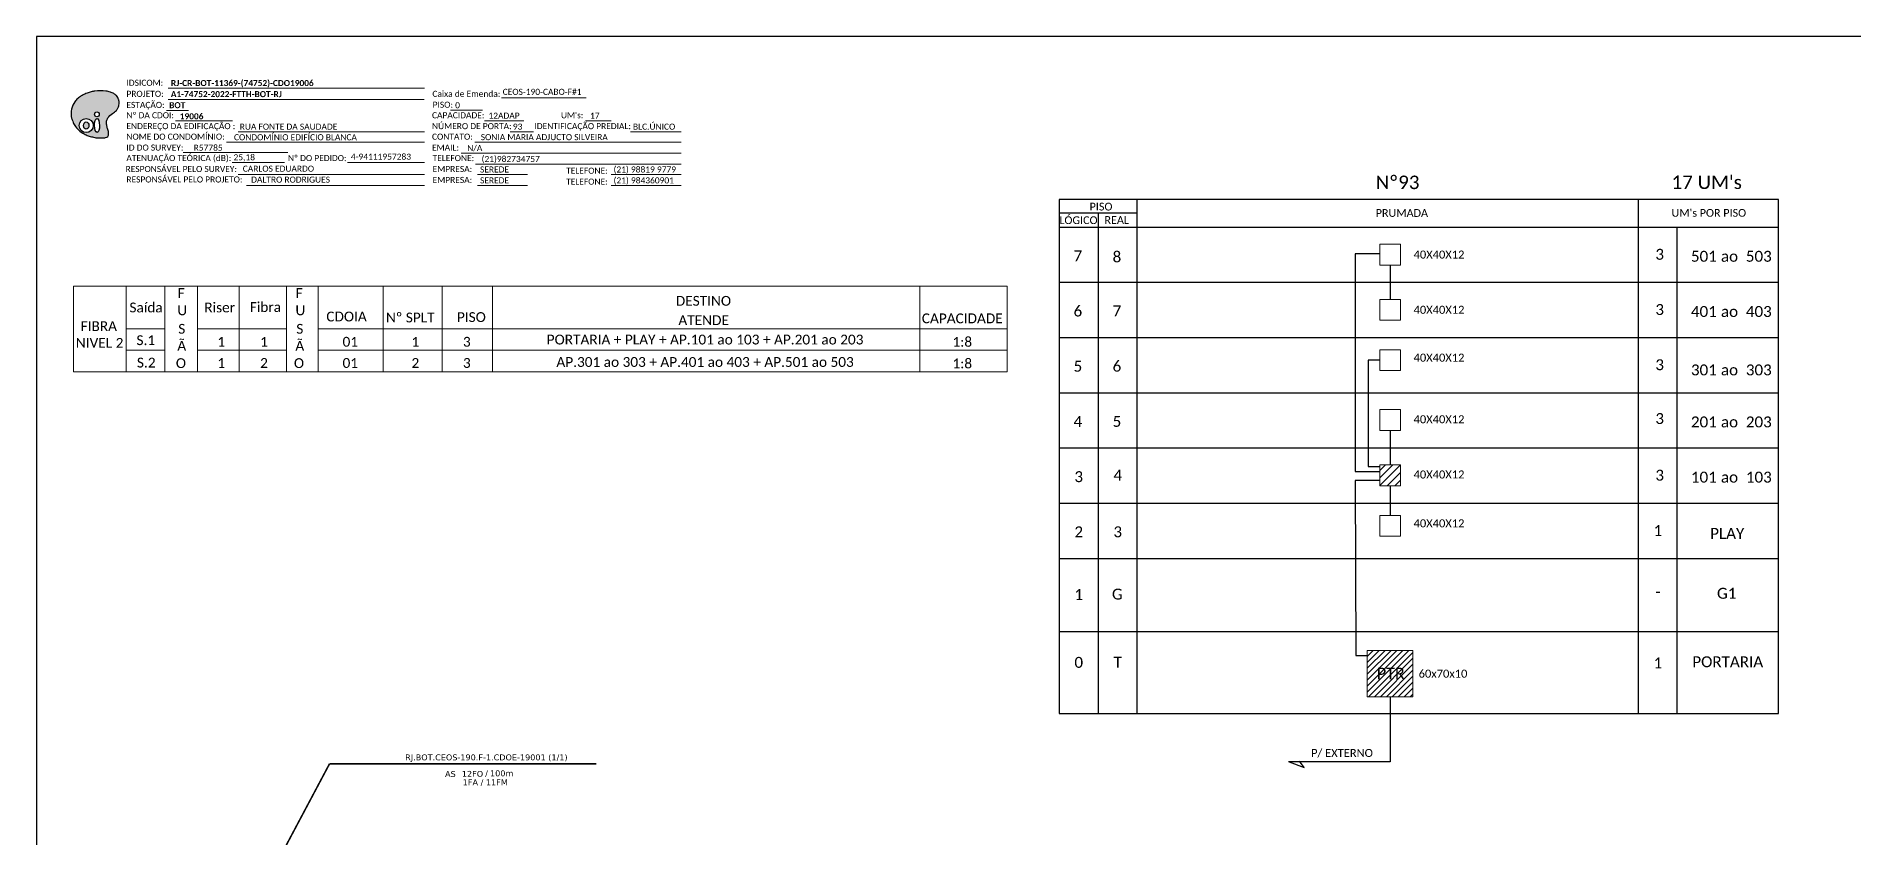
# Model space of a CAD drawing. Header units: metres. Extents: x -1286 to -445, y -500 to 94.
# Drawn here: x -1286 to -747, y -143 to 94 of the extents above; entities that cross this region are included whole.
import ezdxf
from ezdxf.enums import TextEntityAlignment as Align

# ---------------------------------------------------------------- set-up
doc = ezdxf.new("R2010")
doc.units = ezdxf.units.M
for name, color, linetype, lineweight in [('(Notas)', 7, 'Continuous', 0), ('40.1-ETIQUETAS', 1, 'Continuous', 20), ('_NUMERAÇÃO_', 34, 'Continuous', 0)]:
    doc.layers.add(name, color=color, linetype=linetype, lineweight=lineweight)
doc.layers.add('CAP a instalar', color=1, linetype='Continuous')
doc.styles.add('siredit', font='verdana.ttf')
doc.styles.add('WMF-Calibri0', font='calibri.ttf')
doc.styles.add('WMF-Calibri1', font='calibrib.ttf')
doc.linetypes.add('FENCELINE1', pattern='A,0.25,-0.1,[133,ltypeshp.shx,S=0.1,R=0,X=-0.1,Y=0],-0.1,1', length=1.45)

# ---------------------------------------------------------------- blocks, each defined once
blk = doc.blocks.new('OI')
h = blk.add_hatch(color=40)
edge = h.paths.add_edge_path()
edge.add_spline(control_points=[(4.35, -0.67), (3.92, -0.99), (3.26, -1.5), (2.81, -2.59), (2.9, -3.5), (3.06, -4.27), (3.31, -4.85), (3.37, -5.39), (3.4, -5.88), (3.2, -6.4), (2.54, -6.61), (1.65, -6.63), (0.55, -6.67), (-0.56, -6.42), (-1.61, -6.14), (-2.77, -5.61), (-3.92, -4.77), (-4.89, -3.7), (-5.34, -2.65), (-5.6, -1.94), (-5.85, -0.96), (-5.71, 0.47), (-5.1, 2.02), (-4.14, 3.02), (-3.3, 3.61), (-2.37, 4.16), (-1.36, 4.44), (-0.56, 4.7), (0.79, 4.85), (2.24, 4.97), (3.79, 4.57), (4.67, 4.21), (5.44, 3.65), (5.76, 2.99), (6.03, 2.21), (6.01, 1.46), (5.72, 0.64), (5.31, 0.08), (4.88, -0.38), (4.51, -0.55), (4.35, -0.67)], knot_values=[0, 0, 0, 0, 1.60434, 2.417191, 3.427595, 4.282808, 4.776746, 5.304182, 5.888771, 6.258406, 6.858137, 7.79129, 8.986195, 10.124242, 11.187857, 12.242908, 13.953784, 15.414161, 16.515391, 17.349188, 17.675853, 19.552021, 21.515531, 22.568638, 23.63245, 24.621084, 25.782718, 26.745347, 27.142653, 29.870543, 31.004649, 31.921532, 32.709589, 33.801391, 34.042471, 35.192333, 35.971461, 36.628871, 37.254359, 37.836911, 37.836911, 37.836911, 37.836911], degree=3, periodic=0)
h.paths.add_polyline_path([(1.13, -0.87, -1), (-0.04, -0.87, -1)], flags=16)
edge = h.paths.add_edge_path(flags=16)
edge.add_ellipse((0.56, -3.59), major_axis=(-0.02, 1.71), ratio=0.361305, start_angle=0, end_angle=360)
h.paths.add_polyline_path([(-0.36, -3.62, -1), (-3.8, -3.62, -1)], flags=16)
edge = h.paths.add_edge_path(flags=0)
edge.add_ellipse((-2.08, -3.62), major_axis=(0, 0.885), ratio=0.758294, start_angle=0, end_angle=360)
at = {"color": 40}
for centre, radius in [((-2.08, -3.62), 1.72), ((0.54, -0.87), 0.587)]:
    blk.add_circle(centre, radius, dxfattribs=at)
blk.add_ellipse((-2.08, -3.62), major_axis=(0, 0.885), ratio=0.758294, start_param=-3.141592653589792, end_param=3.141592653589792, dxfattribs=at)
blk.add_ellipse((0.56, -3.59), major_axis=(-0.02, 1.71), ratio=0.361305, dxfattribs=at)
at = {"color": 40, "start_tangent": (-0.800898, -0.598801), "end_tangent": (-0.800898, -0.598801)}
blk.add_spline([(4.35, -0.67), (3.2, -1.78), (2.9, -2.54), (2.92, -3.55), (3.12, -4.38), (3.28, -4.85), (3.37, -5.37), (3.35, -5.95), (3.2, -6.29), (2.66, -6.55), (1.73, -6.63), (0.54, -6.62), (-0.58, -6.41), (-1.6, -6.11), (-2.56, -5.67), (-3.95, -4.67), (-4.89, -3.56), (-5.37, -2.56), (-5.64, -1.78), (-5.72, -1.46), (-5.63, 0.42), (-4.84, 2.22), (-4.13, 2.99), (-3.27, 3.62), (-2.4, 4.09), (-1.3, 4.47), (-0.37, 4.72), (0.02, 4.77), (2.75, 4.8), (3.85, 4.53), (4.69, 4.16), (5.31, 3.68), (5.85, 2.73), (5.93, 2.5), (5.94, 1.35), (5.67, 0.62), (5.29, 0.08), (4.84, -0.36), (4.35, -0.67)], degree=3, dxfattribs=at)
blk = doc.blocks.new('ETIQUETA_RS5F')
at = {"layer": '40.1-ETIQUETAS', "color": 0, "style": 'siredit'}
blk.add_text('/', height=1.5, dxfattribs=at).set_placement((1.58, -1.95), align=Align.MIDDLE_RIGHT)
for tag, p in [('ETIQUETA_R_PRIMARIA', (1.21, 4.1)), ('ETIQUETA_R_SECUNDARIA', (1.21, 2.1)), ('F_ATIVAS/F_MORTAS', (1.14, -4.24))]:
    blk.add_attdef(tag, text='', height=1.5, dxfattribs=at).set_placement(p, align=Align.MIDDLE_CENTER)
for tag, p in [('TIPO_CABO', (-6.58, -2.12)), ('CAP_CABO', (0.4, -2.09))]:
    blk.add_attdef(tag, text='', height=1.5, dxfattribs=at).set_placement(p, align=Align.MIDDLE_RIGHT)
blk.add_attdef('METROS', text='', height=1.5, dxfattribs=at).set_placement((2.14, -1.95), align=Align.MIDDLE_LEFT)
for tag, p in [('FUSÃO_1', (0.85, -8.39)), ('FUSÃO_2', (0.85, -10.6)), ('FUSÃO_3', (0.85, -12.93)), ('FUSÃO_4', (0.85, -15.14)), ('FUSÃO_5', (0.85, -17.16))]:
    blk.add_attdef(tag, text='', height=1.5, dxfattribs=at).set_placement(p, align=Align.CENTER)

msp = doc.modelspace()

# ---------------------------------------------------------------- hatches: boundary and pattern name
h = msp.add_hatch()
h.set_pattern_fill('LINE', color=1, scale=0.5, angle=45)
h.paths.add_polyline_path([(-881.49, -32.81), (-887.62, -32.81), (-887.62, -39.02), (-881.49, -39.02)])
h = msp.add_hatch()
h.set_pattern_fill('ANSI31', color=1, scale=10, style=0)
h.set_pattern_definition([(45, (-1502.9589, -485.588), (-0.8838835, 0.8838835), [])])
h.paths.add_polyline_path([(-891.34, -101.62), (-877.77, -101.62), (-877.77, -87.87), (-891.34, -87.87)])
h.paths.add_polyline_path([(-889.34, -97.27), (-879.25, -97.27), (-879.25, -92.12), (-889.34, -92.12)], flags=24)

# ---------------------------------------------------------------- linework, layer by layer
at = {"layer": '(Notas)', "lineweight": 0}
for p, q in [((-1259.46, -5.29), (-1259.46, 20.17)), ((-1247.93, -5.29), (-1247.93, 20.17)), ((-1238.29, -5.29), (-1238.29, 20.17)), ((-1225.95, -5.29), (-1225.95, 20.17)), ((-1211.92, -5.29), (-1211.92, 20.17)), ((-1202.46, -5.29), (-1202.46, 20.17)), ((-1183.15, -5.29), (-1183.15, 20.17)), ((-1165.67, -5.29), (-1165.67, 20.17)), ((-1150.76, -5.29), (-1150.76, 20.17)), ((-1024.07, -5.29), (-1024.07, 20.17))]:
    msp.add_line(p, q, dxfattribs=at)
msp.add_lwpolyline([(-998.07, 20.17), (-998.07, -5.29)], dxfattribs=at)
msp.add_lwpolyline([(-1286.07, -499.81), (-445.07, -499.81), (-445.07, 94.19), (-1286.07, 94.19)], close=True)
at = {"color": 7, "lineweight": 0}
for points in [[(-1246.97, 75.52), (-1171.01, 75.52)], [(-1246.94, 78.79), (-1170.96, 78.79)], [(-1148.15, 76.01), (-1123.01, 76.01)], [(-1247.47, 72.24), (-1240.92, 72.24)], [(-1163.19, 72.28), (-1153.71, 72.28)], [(-1244.81, 69.17), (-1227.84, 69.17)], [(-1226.24, 65.93), (-1170.98, 65.93)], [(-1153.14, 69.17), (-1141.52, 69.17)], [(-1145.56, 65.93), (-1138.61, 65.93)], [(-1123.2, 69.17), (-1115.53, 69.17)], [(-1109.86, 65.93), (-1094.82, 65.93)], [(-1242.49, 59.75), (-1211.44, 59.75)], [(-1229.65, 62.82), (-1170.98, 62.82)], [(-1160.06, 59.58), (-1094.8, 59.58)], [(-1156.02, 62.82), (-1094.8, 62.82)], [(-1227.96, 56.79), (-1212.45, 56.79)], [(-1193.73, 56.79), (-1170.96, 56.79)], [(-1155.78, 56.34), (-1094.8, 56.34)], [(-1226.24, 53.23), (-1170.98, 53.23)], [(-1223.75, 49.99), (-1170.98, 49.99)], [(-1155.17, 53.23), (-1140.37, 53.23)], [(-1155.17, 49.99), (-1140.37, 49.99)], [(-1115.57, 53.23), (-1094.8, 53.23)], [(-1115.57, 49.99), (-1094.8, 49.99)]]:
    msp.add_lwpolyline(points, dxfattribs=at)
at = {"color": 0}
for points in [[(-769.36, 45.87), (-982.68, 45.87)], [(-959.53, 41.76), (-982.68, 41.76)]]:
    msp.add_lwpolyline(points, dxfattribs=at)
for points in [[(-982.68, 45.87), (-982.68, 37.65)], [(-959.53, 37.65), (-959.53, 45.87)], [(-810.95, 45.87), (-810.95, 37.65)], [(-769.36, 37.65), (-769.36, 45.87)], [(-971.1, 41.76), (-971.1, 37.65)], [(-982.68, 37.65), (-769.36, 37.65)], [(-982.68, 37.65), (-769.36, 37.65)], [(-982.68, 37.65), (-769.36, 37.65)], [(-982.68, 37.65), (-769.36, 37.65)], [(-982.68, 37.65), (-769.36, 37.65)], [(-982.68, 37.65), (-769.36, 37.65)], [(-982.68, 37.65), (-982.68, -106.56), (-769.36, -106.56), (-769.36, 37.65)], [(-971.1, 37.65), (-971.1, -106.56)], [(-959.53, -106.56), (-959.53, 37.65)], [(-810.95, 37.65), (-810.95, -106.56)], [(-799.38, -106.56), (-799.38, 37.65)], [(-982.68, 21.28), (-769.36, 21.28)], [(-982.68, 4.91), (-769.36, 4.91)], [(-982.68, -11.47), (-769.36, -11.47)], [(-982.68, -27.84), (-769.36, -27.84)], [(-982.68, -44.21), (-769.36, -44.21)], [(-982.68, -60.58), (-769.36, -60.58)], [(-982.68, -82.24), (-769.36, -82.24)]]:
    msp.add_lwpolyline(points)
at = {"color": 7, "lineweight": 0}
msp.add_lwpolyline([(-881.49, 32.59), (-887.62, 32.59), (-887.62, 26.38), (-881.49, 26.38)], close=True, dxfattribs=at)
at = {"color": 3}
for points in [[(-887.62, 29.75), (-894.87, 29.75), (-894.86, -34.86), (-887.62, -34.81)], [(-884.55, 26.46), (-884.55, 16.22)], [(-887.62, -1.81), (-891.09, -1.81), (-891.09, -33.29), (-887.62, -33.29)], [(-884.55, -22.57), (-884.55, -32.81)], [(-887.62, -37.45), (-894.86, -37.45), (-894.67, -89.42), (-891.34, -89.42)], [(-884.55, -39.02), (-884.55, -47.82)]]:
    msp.add_lwpolyline(points, dxfattribs=at)
at = {"lineweight": 0}
for points in [[(-881.49, 16.22), (-887.62, 16.22), (-887.62, 10), (-881.49, 10)], [(-881.49, 1.3), (-887.62, 1.3), (-887.62, -4.92), (-881.49, -4.92)], [(-881.49, -16.44), (-887.62, -16.44), (-887.62, -22.65), (-881.49, -22.65)], [(-881.49, -47.82), (-887.62, -47.82), (-887.62, -54.04), (-881.49, -54.04)]]:
    msp.add_lwpolyline(points, close=True, dxfattribs=at)
at = {"color": 1, "lineweight": 0}
for points in [[(-881.49, -32.81), (-887.62, -32.81), (-887.62, -39.02), (-881.49, -39.02)], [(-891.34, -87.87), (-877.77, -87.87), (-877.77, -101.62), (-891.34, -101.62)]]:
    msp.add_lwpolyline(points, close=True, dxfattribs=at)
at = {"color": 1}
for points in [[(-884.55, -101.62), (-884.55, -120.94), (-914.69, -120.94)], [(-914.47, -120.94), (-910.06, -122.54)], [(-910.06, -122.54), (-911.46, -120.71)]]:
    msp.add_lwpolyline(points, dxfattribs=at)
at = {"layer": '_NUMERAÇÃO_', "color": 0, "lineweight": 0}
for p, q in [((-998.07, 20.17), (-1275.09, 20.17)), ((-1275.09, 20.17), (-1275.09, -5.29)), ((-1247.93, 7.45), (-1259.46, 7.45)), ((-1211.92, 7.45), (-1238.29, 7.45)), ((-998.07, 7.45), (-1202.46, 7.45)), ((-1247.93, 1.12), (-1259.46, 1.12)), ((-1211.92, 1.12), (-1238.29, 1.12)), ((-998.07, 1.12), (-1202.46, 1.12)), ((-998.07, -5.29), (-1275.09, -5.29)), ((-1247.93, -5.29), (-1259.46, -5.29)), ((-1211.92, -5.29), (-1238.29, -5.29))]:
    msp.add_line(p, q, dxfattribs=at)
at = {"layer": 'CAP a instalar', "color": 7, "linetype": 'FENCELINE1', "ltscale": 6, "const_width": 0.467}
for points in [[(-1232.42, -184.1), (-1199.11, -121.49)], [(-1199.11, -121.49), (-1119.93, -121.52)]]:
    msp.add_lwpolyline(points, dxfattribs=at)

# ---------------------------------------------------------------- block references
at = {"color": 7, "xscale": 1.213923925163967, "yscale": 1.213923925163967, "zscale": 1.213923925163967, "rotation": 0.1532896023949059}
msp.add_blockref('OI', (-1268.76, 72.14), dxfattribs=at)
at = {"layer": '40.1-ETIQUETAS', "color": 7}
ref = msp.add_blockref('ETIQUETA_RS5F', (-1153.97, -122.03), dxfattribs=dict(at, xscale=1.16639998499977, yscale=1.16639998499977, zscale=1.16639998499977))
ref.add_attrib('ETIQUETA_R_SECUNDARIA', 'RJ.BOT.CEOS-190.F-1.CDOE-19001 (1/1)', dxfattribs={"color": 0, "height": 1.7496, "style": 'siredit'}).set_placement((-1152.59, -119.58), align=Align.MIDDLE_CENTER)
ref.add_attrib('TIPO_CABO', 'AS', dxfattribs={"color": 0, "height": 1.75, "style": 'siredit'}).set_placement((-1161.68, -124.5), align=Align.MIDDLE_RIGHT)
ref.add_attrib('CAP_CABO', '12FO', dxfattribs={"color": 0, "height": 1.75, "style": 'siredit'}).set_placement((-1153.54, -124.47), align=Align.MIDDLE_RIGHT)
ref.add_attrib('METROS', '100m', dxfattribs={"color": 0, "height": 1.75, "style": 'siredit'}).set_placement((-1151.51, -124.31), align=Align.MIDDLE_LEFT)
ref.add_attrib('F_ATIVAS/F_MORTAS', '1FA / 11FM', dxfattribs={"color": 0, "height": 1.75, "style": 'siredit'}).set_placement((-1152.92, -126.98), align=Align.MIDDLE_CENTER)

# ---------------------------------------------------------------- texts
at = {"color": 7, "lineweight": 0, "style": 'WMF-Calibri0'}
for s, height, p in [('IDSICOM:', 1.793, (-1259.34, 79.54)), ('PROJETO:', 1.793, (-1259.34, 76.26)), ('Caixa de Emenda:', 1.7927, (-1168.6, 76.26)), ('ESTAÇÃO:', 1.793, (-1259.36, 72.98)), ('Nº DA CDOI:', 1.7927, (-1259.36, 69.91)), ('CAPACIDADE:', 1.7927, (-1168.71, 69.91)), ('PISO:', 1.793, (-1168.53, 73.03)), ("UM's:", 1.793, (-1130.47, 69.91)), ('ENDEREÇO DA EDIFICAÇÃO :', 1.7927, (-1259.36, 66.68)), ('NOME DO CONDOMÍNIO:', 1.7927, (-1259.36, 63.56)), ('CONTATO:', 1.793, (-1168.71, 63.56)), ('NÚMERO DE PORTA:', 1.7927, (-1168.71, 66.68)), ('IDENTIFICAÇÃO PREDIAL:', 1.7927, (-1138.34, 66.68)), ('ATENUAÇÃO TEÓRICA (dB):', 1.7927, (-1259.36, 57.21)), ('ID DO SURVEY:', 1.7927, (-1259.36, 60.33)), ('EMAIL:', 1.793, (-1168.71, 60.33)), ('RESPONSÁVEL PELO SURVEY:', 1.7927, (-1259.6, 53.98)), ('Nº DO PEDIDO:', 1.7927, (-1211.44, 57.21)), ('TELEFONE:', 1.793, (-1168.53, 57.21)), ('EMPRESA:', 1.793, (-1168.53, 53.98)), ('TELEFONE:', 1.793, (-1128.93, 53.47)), ('RESPONSÁVEL PELO PROJETO:', 1.7927, (-1259.36, 50.87)), ('EMPRESA:', 1.793, (-1168.53, 50.74)), ('TELEFONE:', 1.793, (-1128.93, 50.24))]:
    msp.add_text(s, height=height, dxfattribs=at).set_placement(p)
at = {"color": 7}
for s, height, style, p in [('RJ-CR-BOT-11369-(74752)-CDO19006', 1.7927, 'WMF-Calibri1', (-1246.14, 79.45)), ('A1-74752-2022-FTTH-BOT-RJ', 1.7927, 'WMF-Calibri1', (-1246.18, 76.17)), ('CEOS-190-CABO-F#1', 1.7927, 'WMF-Calibri0', (-1147.75, 76.85)), ('BOT', 1.793, 'WMF-Calibri1', (-1246.68, 72.89)), ('0', 1.79, 'WMF-Calibri0', (-1161.84, 72.88)), ('12ADAP', 1.793, 'WMF-Calibri0', (-1151.96, 69.79)), ('17', 1.793, 'WMF-Calibri0', (-1121.85, 69.77)), ('CONDOMÍNIO EDIFÍCIO BLANCA', 1.7927, 'WMF-Calibri0', (-1227.45, 63.39)), ('RUA FONTE DA SAUDADE', 1.7927, 'WMF-Calibri0', (-1225.73, 66.52)), ('SONIA MARIA ADJUCTO SILVEIRA', 1.7927, 'WMF-Calibri0', (-1154.25, 63.42)), ('93', 1.793, 'WMF-Calibri0', (-1144.74, 66.53)), ('BLC.ÚNICO', 1.793, 'WMF-Calibri0', (-1109.1, 66.53)), ('R57785', 1.793, 'WMF-Calibri0', (-1239.4, 60.28)), ('25,18', 1.793, 'WMF-Calibri0', (-1227.58, 57.45)), ('4-94111957283', 1.7927, 'WMF-Calibri0', (-1192.78, 57.62)), ('N/A', 1.793, 'WMF-Calibri0', (-1158.28, 60.18)), ('CARLOS EDUARDO', 1.7927, 'WMF-Calibri0', (-1224.84, 54.07)), ('SEREDE', 1.793, 'WMF-Calibri0', (-1154.47, 53.83)), ('(21)982734757', 1.7927, 'WMF-Calibri0', (-1154, 56.94)), ('(21) 98819 9779', 1.7927, 'WMF-Calibri0', (-1114.86, 53.83)), ('DALTRO RODRIGUES', 1.7927, 'WMF-Calibri0', (-1222.35, 50.83)), ('SEREDE', 1.793, 'WMF-Calibri0', (-1154.47, 50.59)), ('(21) 984360901', 1.7927, 'WMF-Calibri0', (-1114.86, 50.59)), ('40X40X12', 2.373, 'WMF-Calibri0', (-877.58, 28.31)), ('501', 3.24, 'WMF-Calibri0', (-795.31, 27.37)), ('ao', 3.24, 'WMF-Calibri0', (-786.41, 27.37)), ('503', 3.24, 'WMF-Calibri0', (-779.02, 27.37)), ('40X40X12', 2.373, 'WMF-Calibri0', (-877.58, 11.94)), ('401', 3.24, 'WMF-Calibri0', (-795.31, 11)), ('ao', 3.24, 'WMF-Calibri0', (-786.41, 11)), ('403', 3.24, 'WMF-Calibri0', (-779.02, 11)), ('40X40X12', 2.373, 'WMF-Calibri0', (-877.58, -2.25)), ('301', 3.24, 'WMF-Calibri0', (-795.31, -6.32)), ('ao', 3.24, 'WMF-Calibri0', (-786.41, -6.32)), ('303', 3.24, 'WMF-Calibri0', (-779.02, -6.32)), ('40X40X12', 2.373, 'WMF-Calibri0', (-877.58, -20.52)), ('201', 3.24, 'WMF-Calibri0', (-795.31, -21.74)), ('ao', 3.24, 'WMF-Calibri0', (-786.41, -21.74)), ('203', 3.24, 'WMF-Calibri0', (-779.02, -21.74)), ('40X40X12', 2.373, 'WMF-Calibri0', (-877.58, -36.89)), ('101', 3.24, 'WMF-Calibri0', (-795.31, -38.11)), ('ao', 3.24, 'WMF-Calibri0', (-786.41, -38.11)), ('103', 3.24, 'WMF-Calibri0', (-779.02, -38.11)), ('40X40X12', 2.373, 'WMF-Calibri0', (-877.58, -51.37)), ('PLAY', 3.24, 'WMF-Calibri0', (-789.6, -54.79)), ('G1', 3.24, 'WMF-Calibri0', (-787.58, -72.55)), ('PORTARIA', 3.24, 'WMF-Calibri0', (-794.9, -92.85)), ('PTR', 3.433, 'WMF-Calibri0', (-888.48, -96.4)), ('60x70x10', 2.373, 'WMF-Calibri0', (-876.07, -95.94)), ('P/ EXTERNO', 2.373, 'WMF-Calibri0', (-907.99, -119.46))]:
    msp.add_text(s, height=height, dxfattribs=dict(at, style=style)).set_placement(p)
at = {"color": 7, "style": 'WMF-Calibri1'}
msp.add_text('19006', height=1.793, dxfattribs=at).set_placement((-1240.02, 69.6), align=Align.CENTER)
at = {"color": 2, "style": 'WMF-Calibri0'}
for s, p in [('Nº93', (-888.81, 48.91)), ("17 UM's", (-801.07, 48.94))]:
    msp.add_text(s, height=4, dxfattribs=at).set_placement(p)
at = {"color": 0, "style": 'WMF-Calibri0'}
for s, p in [('     PISO', (-977.72, 42.57)), ("UM's POR PISO", (-801.07, 40.71)), ('  LÓGICO', (-984.26, 38.54)), ('    REAL', (-972.5, 38.6)), ('PRUMADA', (-888.81, 40.68))]:
    msp.add_text(s, height=2.3, dxfattribs=at).set_placement(p)
at = {"color": 7, "linetype": 'Continuous', "lineweight": 0, "style": 'WMF-Calibri0'}
for s, height, p in [('F', 2.91, (-1243.11, 18.11)), ('F', 2.91, (-1208.09, 18.11)), ('DESTINO', 2.911, (-1088.21, 15.78)), ('Saída', 2.911, (-1253.53, 13.81)), ('U', 2.91, (-1242.78, 12.96)), ('Riser', 2.911, (-1231.69, 13.81)), ('Fibra', 2.911, (-1218.12, 13.94)), ('U', 2.91, (-1207.76, 12.96)), ('CDOIA', 2.911, (-1194.06, 11.13)), ('Nº SPLT', 2.911, (-1175.15, 10.84)), ('PISO', 2.911, (-1157.04, 10.96)), ('ATENDE', 2.911, (-1088.14, 10.04)), ('CAPACIDADE', 2.911, (-1011.43, 10.59)), ('FIBRA ', 2.911, (-1267.03, 8.28)), ('S.1', 2.911, (-1253.6, 4.12)), ('S.1', 2.911, (-1253.6, 4.11)), ('S', 2.91, (-1242.93, 7.48)), ('S', 2.91, (-1207.92, 7.48)), ('PORTARIA + PLAY + AP.101 ao 103 + AP.201 ao 203', 2.9106, (-1087.72, 4.3)), ('NIVEL 2', 2.911, (-1267.3, 3.32)), ('Ã', 2.91, (-1242.94, 2.46)), ('1', 2.91, (-1231.22, 3.64)), ('1', 2.91, (-1218.54, 3.64)), ('Ã', 2.91, (-1207.93, 2.46)), ('01', 2.911, (-1192.95, 3.64)), ('1', 2.91, (-1173.65, 3.64)), ('3', 2.91, (-1158.39, 3.64)), ('1:8', 2.911, (-1011.43, 3.63)), ('S.2', 2.911, (-1253.47, -2.53)), ('S.2', 2.911, (-1253.47, -2.54)), ('O', 2.91, (-1243.18, -2.69)), ('1', 2.91, (-1231.22, -2.64)), ('2', 2.91, (-1218.54, -2.64)), ('O', 2.91, (-1208.17, -2.69)), ('01', 2.911, (-1192.95, -2.64)), ('2', 2.91, (-1173.65, -2.64)), ('3', 2.91, (-1158.39, -2.64)), ('AP.301 ao 303 + AP.401 ao 403 + AP.501 ao 503', 2.9106, (-1087.72, -2.35)), ('1:8', 2.911, (-1011.43, -2.78))]:
    msp.add_text(s, height=height, dxfattribs=at).set_placement(p, align=Align.MIDDLE_CENTER)
at = {"color": 7, "style": 'WMF-Calibri0'}
for tag, flags, p in [('7', 4, (-977.14, 29.14)), ('8', 4, (-965.56, 28.83)), ('3', 4, (-804.58, 29.58)), ('6', 4, (-977.14, 12.77)), ('7', 4, (-965.56, 12.78)), ('3', 4, (-804.58, 13.2)), ('5', 4, (-977.14, -3.6)), ('6', 4, (-965.56, -3.59)), ('3', 4, (-804.58, -3.17)), ('4', 4, (-977.14, -19.97)), ('5', 4, (-965.56, -19.96)), ('3', 4, (-804.58, -19.12)), ('3', 4, (-976.89, -36.35)), ('4', 4, (-965.32, -35.92)), ('3', 4, (-804.58, -35.91)), ('2', 4, (-976.89, -52.72)), ('3', 4, (-965.32, -52.7)), ('1', 4, (-805.1, -52.32)), ('1', 4, (-976.89, -71.28)), ('G', 4, (-965.45, -71.17)), ('-', 4, (-805.1, -70.46)), ('0', 4, (-976.89, -91.41)), ('T', 12, (-965.32, -91.37)), ('1', 4, (-805.1, -91.57))]:
    msp.add_attdef(tag, text='XX', height=3.24, dxfattribs=dict(at, flags=flags)).set_placement(p, align=Align.MIDDLE_CENTER)

doc.saveas('drawing.dxf')
